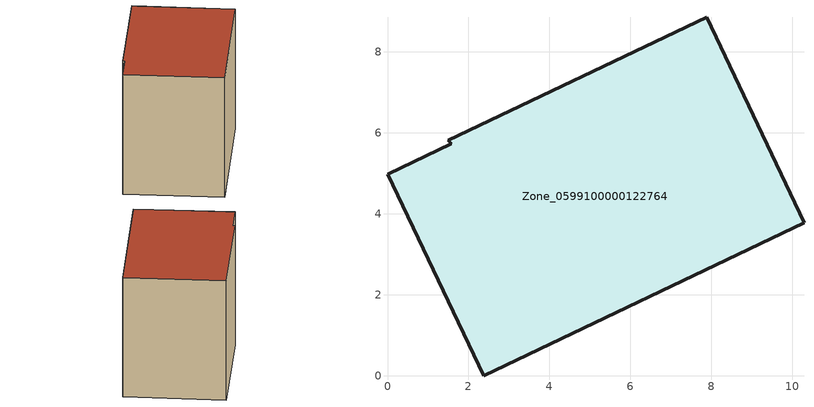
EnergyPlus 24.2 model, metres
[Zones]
Zone_0599100000122764
 floor ground (C_G): 10.29,3.79 2.38,0 0,4.98 1.57,5.73 1.5,5.82 7.88,8.86 z0
 wall outside (C_F): 10.29,3.79 7.88,8.86 1.5,5.82 1.57,5.73 0,4.98 2.38,0 10.29,3.79 z0:7.11
 roof outside (C_R): 2.38,0 10.29,3.79 7.88,8.86 1.5,5.82 1.57,5.73 0,4.98 z7.11
[BUILDING]
Pand.0599100000122764: North Axis=0; Terrain=City; Loads Convergence Tolerance Value=0.04; Temperature Convergence Tolerance Value=0.4; Solar Distribution=FullExterior; Maximum Number of Warmup Days=25; Minimum Number of Warmup Days=1
[Site:Location]
Rotterdam.The.Hague.AP_ZH_NLD Design_Conditions: Latitude=51.96; Longitude=4.45; Time Zone=1; Elevation=-4.5
[SITE:GROUNDTEMPERATURE:BUILDINGSURFACE]
18, 18, 18, 18, 18, 18, 18, 18, 18, 18, 18, 18
[MATERIAL] Thermal Absorptance=0.9; Solar Absorptance=0.7; Visible Absorptance=0.7
Name | Roughness | Thickness | Conductivity | Density | Specific Heat
G.TC.1946 | MediumSmooth | 0.15 | 1 | 540 | 1210
F.TC.1946 | Rough | 0.3 | 0.857143 | 1920 | 840
R.TC.1946 | MediumRough | 0.2 | 0.909091 | 1500 | 1000
[CONSTRUCTION]
C_G: G.TC.1946
C_F: F.TC.1946
C_R: R.TC.1946
[ZONE]
Zone_0599100000122764: Type=1; Multiplier=1; Ceiling Height=Autocalculate; Volume=Autocalculate; Floor Area=autocalculate; Part of Total Floor Area=Yes
[ZONEINFILTRATION:DESIGNFLOWRATE]
Infil_Zone_0599100000122764: Zone or ZoneList or Space or SpaceList=Zone_0599100000122764; Schedule=AlwaysOn; Design Flow Rate Calculation Method=Flow/Area; Flow Rate per Floor Area=0.003; Constant Term Coefficient=1; Temperature Term Coefficient=0; Velocity Term Coefficient=0; Velocity Squared Term Coefficient=0
[HVACTEMPLATE:ZONE:IDEALLOADSAIRSYSTEM]
Zone_0599100000122764: Maximum Heating Supply Air Temperature=50; Minimum Cooling Supply Air Temperature=13; Maximum Heating Supply Air Humidity Ratio=0.0156; Minimum Cooling Supply Air Humidity Ratio=0.0077; Heating Limit=NoLimit; Cooling Limit=NoLimit; Dehumidification Control Type=ConstantSensibleHeatRatio; Cooling Sensible Heat Ratio=0.7; Dehumidification Setpoint=60; Humidification Control Type=None; Humidification Setpoint=30; Outdoor Air Method=None; Outdoor Air Flow Rate per Person=0.00944; Outdoor Air Flow Rate per Zone Floor Area=0; Outdoor Air Flow Rate per Zone=0; Demand Controlled Ventilation Type=None; Outdoor Air Economizer Type=NoEconomizer; Heat Recovery Type=None; Sensible Heat Recovery Effectiveness=0.7; Latent Heat Recovery Effectiveness=0.65
[ZONECONTROL:THERMOSTAT]
ThermostatControl_Zone_0599100000122764: Zone or ZoneList=Zone_0599100000122764; Control Type Schedule=DualSetpointControlType; Control 1=Thermostat_Zone_0599100000122764; Temperature Difference Between Cutout And Setpoint=0
[THERMOSTATSETPOINT:DUALSETPOINT]
Thermostat_Zone_0599100000122764: Heating Setpoint Temperature Schedule=HeatingSetpoint_Zone_0599100000122764; Cooling Setpoint Temperature Schedule=CoolingSetpoint_Zone_0599100000122764
[SCHEDULE:COMPACT]
HeatingSetpoint_Zone_0599100000122764: Through: 12/31, For: AllDays, Until: 24:00, 21
CoolingSetpoint_Zone_0599100000122764: Through: 12/31, For: AllDays, Until: 24:00, 24
DualSetpointControlType: Through: 12/31, For: AllDays, Until: 24:00, 4
AlwaysOn: Through: 12/31, For: AllDays, Until: 24:00, 1
